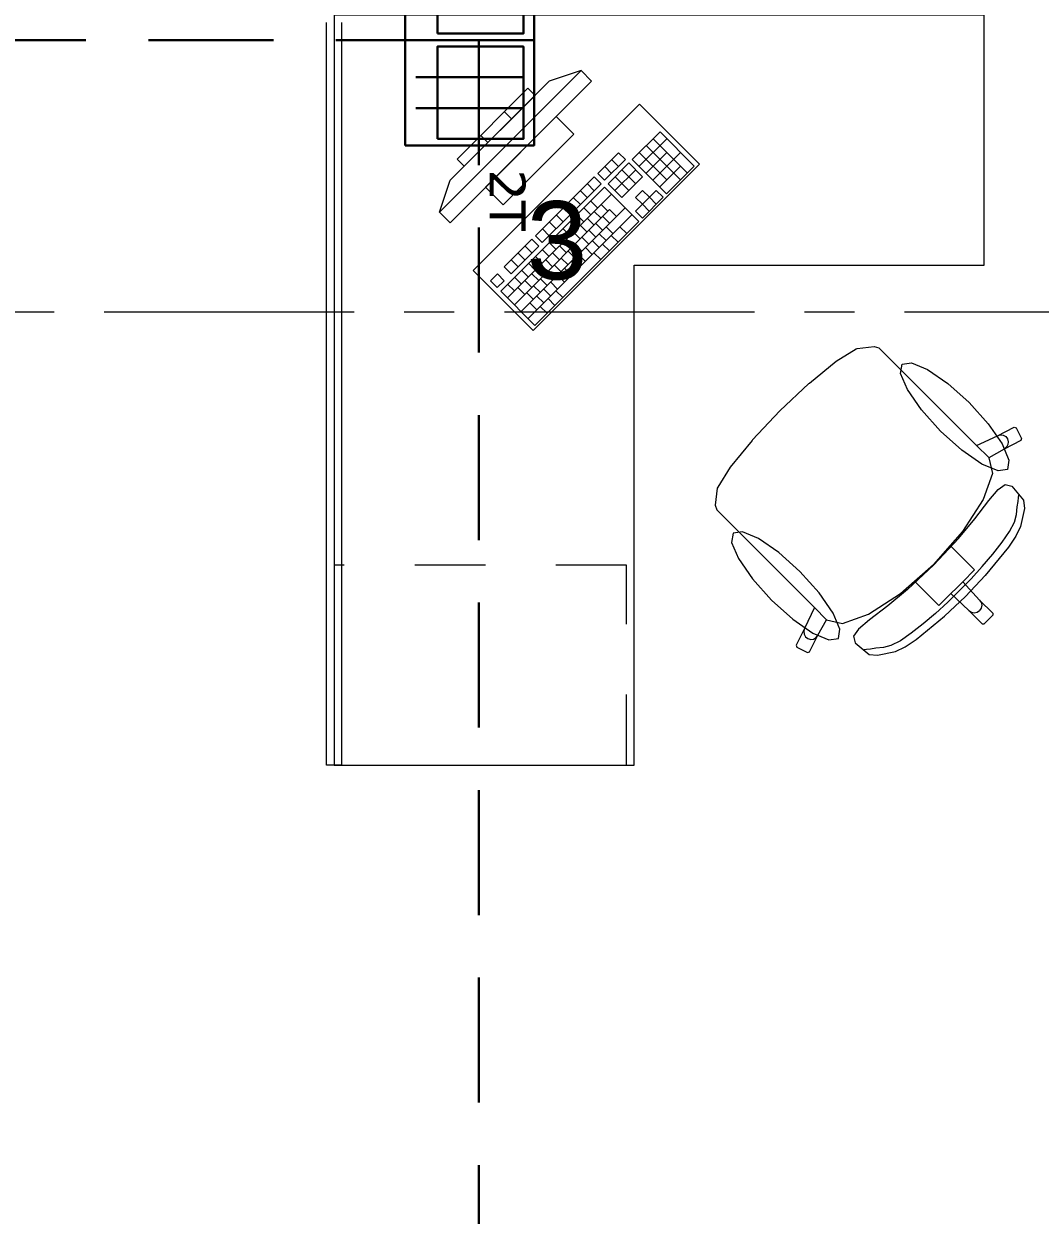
# Model space of a CAD drawing. Header units: inches. Extents: x -19 to 5698, y -728 to 92.
# Drawn here: x 120.206 to 122.238, y 32.6 to 34.982 of the extents above; entities that cross this region are included whole.
import ezdxf

# ---------------------------------------------------------------- set-up
doc = ezdxf.new("R2010")
doc.units = ezdxf.units.IN
doc.header["$MEASUREMENT"] = 0
for name, pattern in [('HIDDEN', [0.375, 0.25, -0.125]), ('Punto & Raya', [0.65, 0.5, -0.075, 0, -0.075]), ('Rayas', [0.282222, 0.141111, -0.141111])]:
    doc.linetypes.add(name, pattern=pattern)
doc.layers.get('0').update_dxf_attribs({"color": 61})
doc.layers.add('00 conduct tomacorr', color=120, linetype='HIDDEN', lineweight=30)
doc.layers.add('00 IE LUZ EMERGENCIA', color=253, linetype='Continuous', lineweight=0)
doc.layers.add('Interior - Mobiliario', color=7, linetype='Continuous')
doc.layers.add('Marcador - Secciones', color=7, linetype='Continuous')
doc.styles.add('Annotative', font='arial.ttf')

# ---------------------------------------------------------------- blocks, each defined once
blk = doc.blocks.new('CAJA POP UP 6 MODULOS')
at = {"layer": '00 conduct tomacorr', "linetype": 'Continuous'}
for p, q in [((-0.095, -0.165), (-0.095, -0.0151)), ((-0.052, -0.165), (-0.052, -0.0151)), ((0.052, -0.165), (0.052, -0.0151)), ((0.095, -0.165), (0.095, -0.0151)), ((0, -0.165), (0, -0.18))]:
    blk.add_line(p, q, dxfattribs=at)
for points in [[(-0.147, 0), (0.147, 0), (0.147, -0.18), (-0.147, -0.18)], [(0, 0), (0.147, 0), (0.147, -0.18), (0, -0.18)]]:
    blk.add_lwpolyline(points, close=True, dxfattribs=at)
for points in [[(-0.138, -0.045), (-0.009, -0.045), (-0.009, -0.165), (-0.138, -0.165), (-0.138, -0.045)], [(0.009, -0.045), (0.138, -0.045), (0.138, -0.165), (0.009, -0.165), (0.009, -0.045)]]:
    blk.add_lwpolyline(points, dxfattribs=at)
at = {"color": 1, "insert": (-0.1807, -0.168), "char_height": 0.05, "attachment_point": 1, "rotation": 180}
blk.add_mtext_dynamic_manual_height_columns('{\\fVerdana|b0|i0|c0|p34;2T}', width=0.000481, gutter_width=0.1561, heights=[0], dxfattribs=at)

msp = doc.modelspace()

# ---------------------------------------------------------------- linework, layer by layer
at = {"layer": '00 conduct tomacorr'}
for p, q in [((107.3299, 34.95), (121.1157, 34.95)), ((121.1157, 34.95), (121.1157, 31.05))]:
    msp.add_line(p, q, dxfattribs=at)
at = {"layer": 'Interior - Mobiliario', "color": 175, "linetype": 'Continuous', "lineweight": 13}
for p, q in [((120.811, 33.5), (120.811, 34.985)), ((120.841, 34.985), (120.841, 33.5)), ((121.3199, 34.8889), (121.0371, 34.606)), ((121.3199, 34.8889), (121.2563, 34.8677)), ((121.3411, 34.8677), (121.3199, 34.8889)), ((121.0583, 34.5848), (121.3411, 34.8677)), ((121.0583, 34.6697), (121.2563, 34.8677)), ((121.2138, 34.8535), (121.0724, 34.7121)), ((121.0866, 34.698), (121.228, 34.8394)), ((121.228, 34.8394), (121.2138, 34.8535)), ((121.2704, 34.7969), (121.129, 34.6555)), ((121.1808, 34.7922), (121.1667, 34.8064)), ((121.3058, 34.7616), (121.2704, 34.7969)), ((121.1643, 34.6202), (121.3058, 34.7616)), ((121.4779, 34.7666), (121.4225, 34.7112)), ((121.5464, 34.698), (121.4779, 34.7666)), ((121.1337, 34.7451), (121.1196, 34.7592)), ((121.4362, 34.6975), (121.4916, 34.7528)), ((121.5187, 34.6703), (121.4502, 34.7389)), ((121.5326, 34.6841), (121.464, 34.7527)), ((121.395, 34.7248), (121.3534, 34.6833)), ((121.4087, 34.7111), (121.395, 34.7248)), ((121.4912, 34.6702), (121.4363, 34.725)), ((121.4499, 34.6837), (121.4915, 34.7253)), ((121.4636, 34.67), (121.519, 34.7254)), ((121.0724, 34.7121), (121.0866, 34.698)), ((121.3672, 34.6696), (121.4087, 34.7111)), ((121.381, 34.6834), (121.3673, 34.6971)), ((121.4156, 34.7042), (121.374, 34.6627)), ((121.3949, 34.6973), (121.3811, 34.711)), ((121.3877, 34.649), (121.4293, 34.6905)), ((121.4291, 34.663), (121.4017, 34.6904)), ((121.443, 34.6768), (121.4156, 34.7042)), ((121.4225, 34.7112), (121.491, 34.6426)), ((121.4773, 34.6563), (121.5189, 34.6979)), ((121.491, 34.6426), (121.5464, 34.698)), ((121.0371, 34.606), (121.0583, 34.6697)), ((121.3465, 34.6763), (121.2911, 34.621)), ((121.3602, 34.6626), (121.3465, 34.6763)), ((121.3534, 34.6833), (121.3672, 34.6696)), ((121.4153, 34.6491), (121.3879, 34.6766)), ((121.4014, 34.6353), (121.443, 34.6768)), ((121.129, 34.6555), (121.1643, 34.6202)), ((121.3671, 34.6558), (121.1594, 34.4481)), ((121.1731, 34.4344), (121.3808, 34.6421)), ((121.3048, 34.6072), (121.3602, 34.6626)), ((121.3325, 34.6349), (121.3188, 34.6487)), ((121.3464, 34.6488), (121.3327, 34.6625)), ((121.4357, 34.5872), (121.3671, 34.6558)), ((121.374, 34.6627), (121.4014, 34.6353)), ((121.4429, 34.6493), (121.429, 34.6354)), ((121.4566, 34.6355), (121.4429, 34.6493)), ((121.4704, 34.6494), (121.4566, 34.6355)), ((121.4841, 34.6357), (121.4704, 34.6494)), ((121.2911, 34.621), (121.3048, 34.6072)), ((121.3187, 34.6211), (121.305, 34.6348)), ((121.3531, 34.6144), (121.3394, 34.6281)), ((121.3737, 34.6076), (121.36, 34.6213)), ((121.4427, 34.6217), (121.4289, 34.6078)), ((121.429, 34.6354), (121.4427, 34.6217)), ((121.4426, 34.5941), (121.4841, 34.6357)), ((121.4427, 34.6217), (121.4566, 34.6355)), ((121.4564, 34.608), (121.4427, 34.6217)), ((121.4703, 34.6218), (121.4566, 34.6355)), ((121.0371, 34.606), (121.0583, 34.5848)), ((121.1868, 34.4206), (121.3772, 34.611)), ((121.2005, 34.4069), (121.4082, 34.6146)), ((121.2142, 34.3932), (121.4219, 34.6009)), ((121.2842, 34.614), (121.2288, 34.5586)), ((121.2425, 34.5449), (121.2979, 34.6003)), ((121.2841, 34.5865), (121.2704, 34.6002)), ((121.2979, 34.6003), (121.2842, 34.614)), ((121.3254, 34.5867), (121.3117, 34.6004)), ((121.3393, 34.6005), (121.3255, 34.6142)), ((121.3461, 34.5799), (121.3323, 34.5936)), ((121.3599, 34.5937), (121.3462, 34.6074)), ((121.3771, 34.5835), (121.3634, 34.5972)), ((121.3909, 34.5973), (121.3772, 34.611)), ((121.4289, 34.6078), (121.4426, 34.5941)), ((121.2279, 34.3795), (121.4357, 34.5872)), ((121.2564, 34.5588), (121.2427, 34.5725)), ((121.2702, 34.5726), (121.2565, 34.5863)), ((121.2977, 34.559), (121.284, 34.5727)), ((121.3116, 34.5728), (121.2979, 34.5865)), ((121.3322, 34.566), (121.3185, 34.5798)), ((121.3494, 34.5558), (121.3357, 34.5695)), ((121.3632, 34.5696), (121.3495, 34.5833)), ((121.3839, 34.5628), (121.3702, 34.5766)), ((121.4114, 34.563), (121.3977, 34.5767)), ((121.2219, 34.5517), (121.1665, 34.4963)), ((121.2356, 34.538), (121.2219, 34.5517)), ((121.2288, 34.5586), (121.2425, 34.5449)), ((121.2839, 34.5451), (121.2702, 34.5588)), ((121.3045, 34.5383), (121.2908, 34.5521)), ((121.3184, 34.5522), (121.3046, 34.5659)), ((121.3355, 34.5419), (121.3218, 34.5557)), ((121.3562, 34.5351), (121.3425, 34.5489)), ((121.37, 34.549), (121.3563, 34.5627)), ((121.3941, 34.5457), (121.3804, 34.5594)), ((121.1802, 34.4826), (121.2356, 34.538)), ((121.2079, 34.5103), (121.1942, 34.524)), ((121.2218, 34.5242), (121.208, 34.5379)), ((121.2562, 34.5174), (121.2425, 34.5312)), ((121.27, 34.5313), (121.2563, 34.545)), ((121.2768, 34.5106), (121.2631, 34.5244)), ((121.2907, 34.5245), (121.2769, 34.5382)), ((121.3078, 34.5142), (121.2941, 34.528)), ((121.3217, 34.5281), (121.308, 34.5418)), ((121.3423, 34.5213), (121.3286, 34.535)), ((121.3595, 34.5111), (121.3458, 34.5248)), ((121.3768, 34.5284), (121.3631, 34.5421)), ((121.1941, 34.4965), (121.1804, 34.5102)), ((121.2285, 34.4897), (121.2148, 34.5035)), ((121.2423, 34.5036), (121.2286, 34.5173)), ((121.263, 34.4968), (121.2493, 34.5105)), ((121.2801, 34.4865), (121.2664, 34.5003)), ((121.294, 34.5004), (121.2803, 34.5141)), ((121.3146, 34.4936), (121.3009, 34.5073)), ((121.3285, 34.5075), (121.3148, 34.5212)), ((121.1527, 34.4825), (121.1388, 34.4686)), ((121.1664, 34.4688), (121.1527, 34.4825)), ((121.1665, 34.4963), (121.1802, 34.4826)), ((121.2008, 34.462), (121.1871, 34.4758)), ((121.2146, 34.4759), (121.2009, 34.4896)), ((121.2353, 34.4691), (121.2216, 34.4828)), ((121.2491, 34.483), (121.2354, 34.4967)), ((121.2663, 34.4727), (121.2526, 34.4864)), ((121.2869, 34.4659), (121.2732, 34.4796)), ((121.3008, 34.4798), (121.2871, 34.4935)), ((121.1388, 34.4686), (121.1525, 34.4549)), ((121.1525, 34.4549), (121.1664, 34.4688)), ((121.1869, 34.4482), (121.1732, 34.4619)), ((121.2076, 34.4414), (121.1939, 34.4551)), ((121.2214, 34.4553), (121.2077, 34.469)), ((121.2386, 34.445), (121.2249, 34.4587)), ((121.2524, 34.4589), (121.2387, 34.4726)), ((121.2592, 34.4382), (121.2455, 34.4519)), ((121.2731, 34.4521), (121.2594, 34.4658)), ((121.1594, 34.4481), (121.2279, 34.3795)), ((121.2248, 34.4312), (121.211, 34.4449)), ((121.2454, 34.4244), (121.2317, 34.4381)), ((121.2678, 34.4193), (121.254, 34.433)), ((121.2833, 34.4349), (121.2696, 34.4486)), ((121.2315, 34.4105), (121.2178, 34.4242)), ((121.2522, 34.4037), (121.2385, 34.4174)), ((121.8302, 34.3076), (121.8703, 34.3326)), ((121.8703, 34.3326), (121.8724, 34.3335)), ((121.8724, 34.3335), (121.9063, 34.3374)), ((121.9063, 34.3374), (121.9156, 34.3346)), ((121.9156, 34.3346), (121.9375, 34.3126)), ((121.7765, 34.2641), (121.8302, 34.3076)), ((121.9375, 34.3126), (121.9631, 34.2871)), ((121.9631, 34.2871), (122.1109, 34.1393)), ((121.7174, 34.2086), (121.7757, 34.2634)), ((121.7757, 34.2634), (121.7765, 34.2641)), ((121.7174, 34.2086), (121.6625, 34.1502)), ((122.1527, 34.1588), (122.1858, 34.1758)), ((122.1858, 34.1758), (122.1898, 34.1745)), ((122.1898, 34.1745), (122.2006, 34.1532)), ((121.6619, 34.1494), (121.6183, 34.0957)), ((121.6625, 34.1502), (121.6619, 34.1494)), ((122.1109, 34.1393), (122.1527, 34.1588)), ((122.1527, 34.1588), (122.1583, 34.1605)), ((122.1583, 34.1605), (122.1641, 34.1598)), ((122.1641, 34.1598), (122.1693, 34.157)), ((122.1993, 34.1491), (122.1662, 34.1321)), ((122.1693, 34.157), (122.1729, 34.1524)), ((122.1737, 34.1409), (122.1708, 34.1358)), ((122.1729, 34.1524), (122.1744, 34.1467)), ((122.1744, 34.1467), (122.1737, 34.1409)), ((122.2006, 34.1532), (122.1993, 34.1491)), ((122.1351, 34.115), (122.1109, 34.1393)), ((122.1662, 34.1321), (122.1352, 34.1148)), ((122.1708, 34.1358), (122.1662, 34.1321)), ((121.6183, 34.0957), (121.5934, 34.0557)), ((122.1351, 34.115), (122.1352, 34.1148)), ((122.1352, 34.1148), (122.1426, 34.0829)), ((122.1426, 34.0829), (122.1243, 34.0309)), ((121.5925, 34.0536), (121.5885, 34.0196)), ((121.5934, 34.0557), (121.5925, 34.0536)), ((122.1354, 34.0289), (122.154, 34.0511)), ((122.154, 34.0511), (122.1684, 34.0612)), ((122.1684, 34.0612), (122.1813, 34.0577)), ((122.1813, 34.0577), (122.2045, 34.0299)), ((122.1243, 34.0309), (122.0829, 33.9671)), ((122.1075, 33.9927), (122.1354, 34.0289)), ((122.192, 34.0164), (122.1941, 34.0271)), ((122.1941, 34.0271), (122.1948, 34.0352)), ((122.1948, 34.0352), (122.1956, 34.0397)), ((122.2045, 34.0299), (122.2064, 34.0131)), ((121.5885, 34.0196), (121.5914, 34.0103)), ((121.5914, 34.0103), (121.6133, 33.9884)), ((122.187, 33.9862), (122.1909, 34.001)), ((122.1909, 34.001), (122.192, 34.0164)), ((122.2064, 34.0131), (122.1986, 33.977)), ((121.6133, 33.9884), (121.6388, 33.9629)), ((122.0748, 33.9534), (122.1075, 33.9927)), ((122.177, 33.9674), (122.187, 33.9862)), ((122.1986, 33.977), (122.1896, 33.9578)), ((121.6388, 33.9629), (121.7867, 33.815)), ((122.0253, 33.9006), (122.0748, 33.9534)), ((122.0829, 33.9671), (122.0582, 33.9389)), ((122.1621, 33.9456), (122.177, 33.9674)), ((122.1896, 33.9578), (122.1747, 33.9361)), ((122.0582, 33.9389), (122.0249, 33.9011)), ((122.0582, 33.9389), (122.0855, 33.9116)), ((122.1747, 33.9361), (122.1279, 33.8794)), ((122.1436, 33.9217), (122.1621, 33.9456)), ((122.0855, 33.9116), (122.1067, 33.8904)), ((122.1224, 33.897), (122.1436, 33.9217)), ((122.0253, 33.9006), (121.9726, 33.8511)), ((121.987, 33.8678), (122.0249, 33.9011)), ((122.1067, 33.8904), (122.0831, 33.8668)), ((122.1279, 33.8794), (122.0888, 33.8372)), ((122.0998, 33.8724), (122.1224, 33.897)), ((121.9589, 33.843), (121.987, 33.8678)), ((121.987, 33.8678), (122.0144, 33.8404)), ((122.0592, 33.8429), (122.0711, 33.8548)), ((122.0831, 33.8668), (122.0711, 33.8548)), ((122.077, 33.8489), (122.0998, 33.8724)), ((122.0831, 33.8668), (122.117, 33.8302)), ((121.895, 33.8016), (121.9589, 33.843)), ((121.9726, 33.8511), (121.9332, 33.8184)), ((122.0144, 33.8404), (122.0355, 33.8192)), ((122.0355, 33.8192), (122.0592, 33.8429)), ((122.0466, 33.798), (122.0888, 33.8372)), ((122.077, 33.8489), (122.0536, 33.8261)), ((122.0592, 33.8429), (122.0957, 33.8089)), ((121.7867, 33.815), (121.7671, 33.7733)), ((121.8109, 33.7908), (121.7867, 33.815)), ((121.9332, 33.8184), (121.8971, 33.7905)), ((122.0536, 33.8261), (122.0289, 33.8035)), ((122.0957, 33.8089), (122.1006, 33.8057)), ((122.0957, 33.8089), (122.1218, 33.7828)), ((122.1121, 33.8057), (122.1169, 33.809)), ((122.1202, 33.8139), (122.1169, 33.809)), ((122.117, 33.8302), (122.1203, 33.8254)), ((122.117, 33.8302), (122.1431, 33.8042)), ((122.1214, 33.8196), (122.1202, 33.8139)), ((122.1203, 33.8254), (122.1214, 33.8196)), ((121.7938, 33.7597), (121.8111, 33.7907)), ((121.8109, 33.7908), (121.8111, 33.7907)), ((121.8111, 33.7907), (121.8431, 33.7833)), ((121.8431, 33.7833), (121.895, 33.8016)), ((121.8971, 33.7905), (121.8748, 33.7719)), ((121.9899, 33.7512), (122.0466, 33.798)), ((122.0289, 33.8035), (122.0042, 33.7824)), ((122.1006, 33.8057), (122.1063, 33.8045)), ((122.1063, 33.8045), (122.1121, 33.8057)), ((122.126, 33.7828), (122.1346, 33.7914)), ((122.1431, 33.7999), (122.1346, 33.7914)), ((122.1431, 33.8042), (122.1431, 33.7999)), ((121.7671, 33.7733), (121.7501, 33.7402)), ((121.7671, 33.7733), (121.7655, 33.7676)), ((121.7655, 33.7676), (121.7661, 33.7618)), ((121.7661, 33.7618), (121.769, 33.7567)), ((121.7768, 33.7266), (121.7938, 33.7597)), ((121.7902, 33.7551), (121.7938, 33.7597)), ((121.8748, 33.7719), (121.8648, 33.7576)), ((121.9804, 33.7638), (121.9585, 33.7489)), ((122.0042, 33.7824), (121.9804, 33.7638)), ((122.1218, 33.7828), (122.126, 33.7828)), ((121.7501, 33.7402), (121.7514, 33.7361)), ((121.7514, 33.7361), (121.7728, 33.7253)), ((121.769, 33.7567), (121.7736, 33.7531)), ((121.7736, 33.7531), (121.7792, 33.7515)), ((121.7792, 33.7515), (121.785, 33.7522)), ((121.785, 33.7522), (121.7902, 33.7551)), ((121.8648, 33.7576), (121.8682, 33.7446)), ((121.8682, 33.7446), (121.896, 33.7215)), ((121.9397, 33.739), (121.925, 33.7351)), ((121.9585, 33.7489), (121.9397, 33.739)), ((121.9489, 33.7273), (121.9682, 33.7363)), ((121.9682, 33.7363), (121.9899, 33.7512)), ((121.7728, 33.7253), (121.7768, 33.7266)), ((121.8908, 33.7311), (121.8863, 33.7303)), ((121.8988, 33.7319), (121.8908, 33.7311)), ((121.896, 33.7215), (121.9128, 33.7196)), ((121.9096, 33.7339), (121.8988, 33.7319)), ((121.925, 33.7351), (121.9096, 33.7339)), ((121.9128, 33.7196), (121.9489, 33.7273)), ((120.841, 33.5), (120.811, 33.5))]:
    msp.add_line(p, q, dxfattribs=at)
at = {"layer": 'Interior - Mobiliario', "color": 175, "linetype": 'Rayas', "lineweight": 13}
for p, q in [((121.411, 33.9), (120.826, 33.9)), ((121.411, 33.5), (121.411, 33.9))]:
    msp.add_line(p, q, dxfattribs=at)
at = {"layer": 'Interior - Mobiliario', "color": 175, "linetype": 'Continuous', "lineweight": 13, "flags": 128}
for points in [[(120.826, 35), (120.826, 33.5), (121.426, 33.5), (121.426, 34.5), (122.126, 34.5), (122.126, 35)], [(121.1042, 34.4894), (121.2245, 34.3691), (121.5568, 34.7015), (121.4366, 34.8217)], [(122.0958, 34.225), (122.134, 34.1826), (122.162, 34.1422), (122.1756, 34.1101), (122.1727, 34.0912), (122.1538, 34.0883), (122.1217, 34.102), (122.0814, 34.13), (122.0389, 34.1681), (122.0007, 34.2106), (121.9727, 34.251), (121.9591, 34.283), (121.962, 34.3019), (121.9809, 34.3048), (122.013, 34.2912), (122.0533, 34.2632)], [(121.7009, 33.8301), (121.7434, 33.792), (121.7837, 33.7639), (121.8158, 33.7503), (121.8347, 33.7532), (121.8376, 33.7721), (121.824, 33.8042), (121.796, 33.8446), (121.7578, 33.887), (121.7153, 33.9252), (121.675, 33.9532), (121.6429, 33.9668), (121.624, 33.9639), (121.6211, 33.945), (121.6347, 33.913), (121.6627, 33.8726)]]:
    msp.add_lwpolyline(points, close=True, dxfattribs=at)
at = {"layer": 'Marcador - Secciones', "color": 251, "linetype": 'Punto & Raya', "lineweight": 13, "true_color": 0x636466}
msp.add_line((97.1666, 34.4067), (148.4403, 34.4067), dxfattribs=at)

# ---------------------------------------------------------------- block references
at = {"layer": '00 conduct tomacorr', "xscale": 1.432830642179531, "yscale": 1.432830642179531, "zscale": 1.432830642179531, "rotation": 89.99999999999997}
msp.add_blockref('CAJA POP UP 6 MODULOS', (120.9682, 34.95), dxfattribs=at)

# ---------------------------------------------------------------- texts
at = {"layer": '00 IE LUZ EMERGENCIA', "style": 'Annotative'}
msp.add_attdef('3', (121.2111, 34.4717), '', height=0.1562, dxfattribs=at)

doc.saveas('drawing.dxf')
